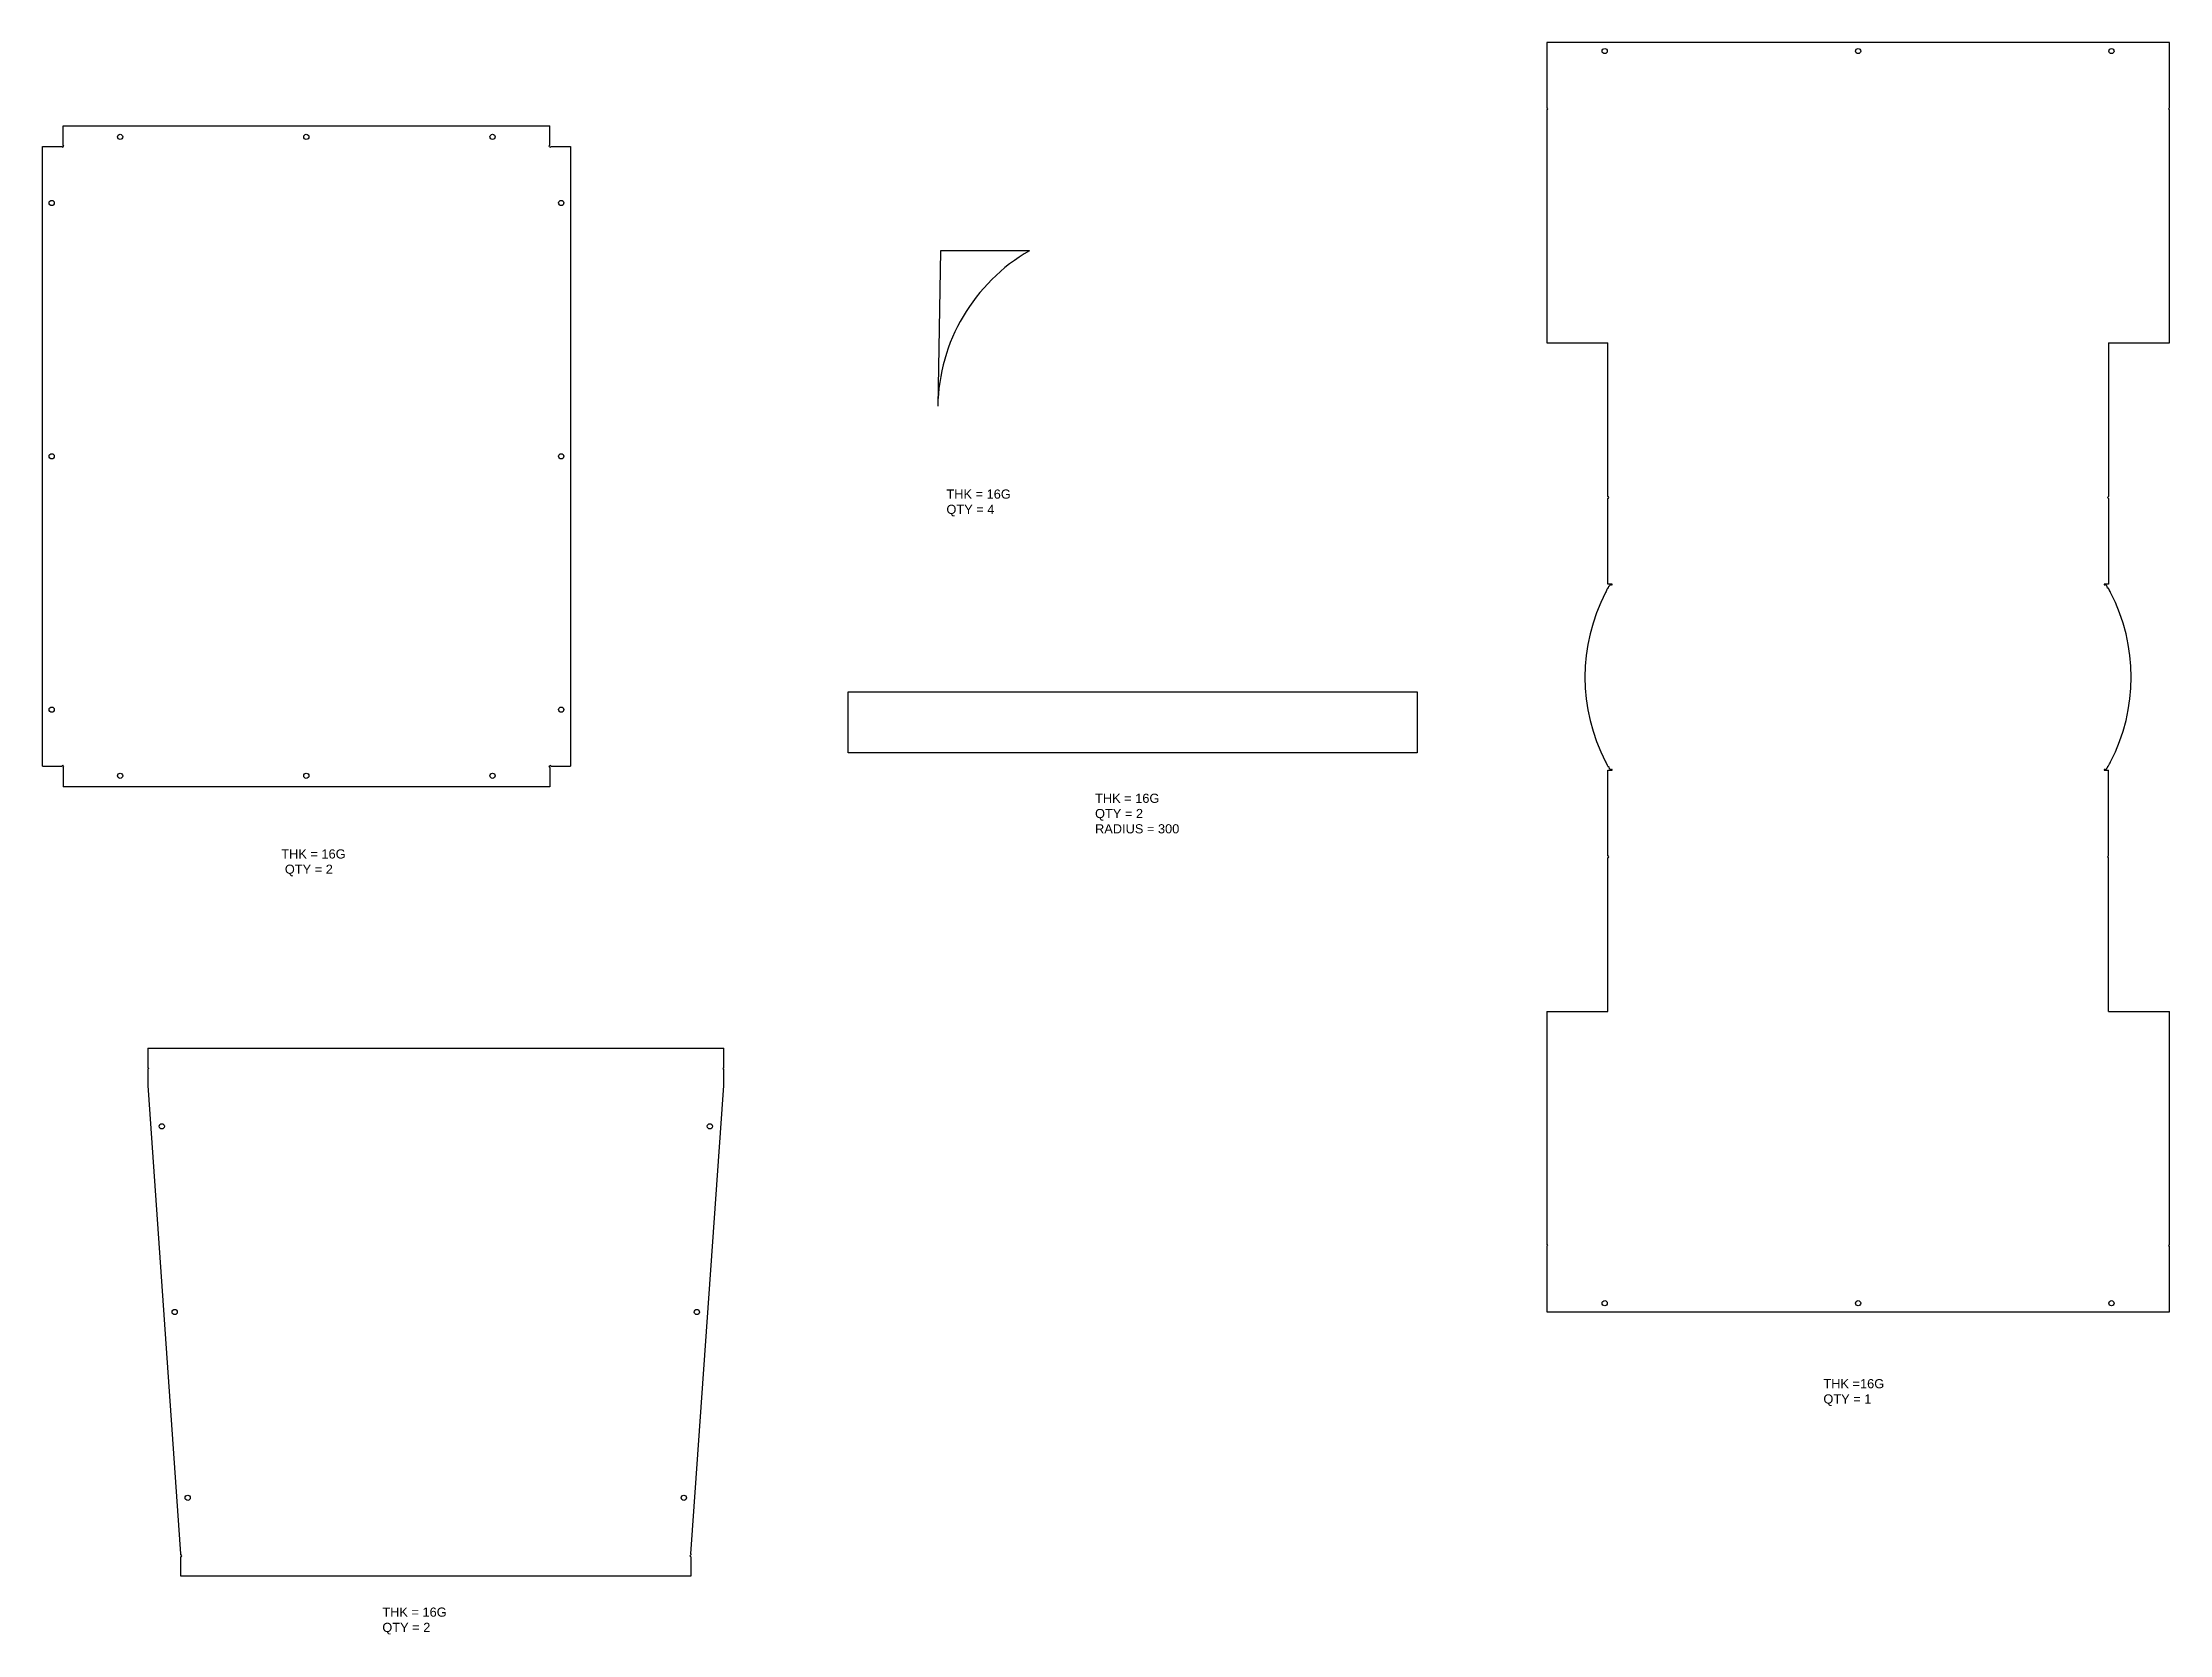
# Model space of a CAD drawing. Header units: inches. Extents: x 1047 to 4530, y 996 to 3603.
import ezdxf

# ---------------------------------------------------------------- set-up
doc = ezdxf.new("R2010")
doc.units = ezdxf.units.IN
doc.header["$MEASUREMENT"] = 0
doc.styles.get("Standard").update_dxf_attribs({"font": 'arial.ttf'})

msp = doc.modelspace()

# ---------------------------------------------------------------- linework, layer by layer
at = {"color": 7, "linetype": 'Continuous', "lineweight": 25}
for p, q in [((3510.3, 3603.3), (3510.3, 3496.1)), ((4530.3, 3603.3), (3510.3, 3603.3)), ((4530.3, 3496.1), (4530.3, 3603.3)), ((3510.3, 3493.1), (3510.3, 3111.6)), ((4530.3, 3111.6), (4530.3, 3493.1)), ((1080.4, 3435.1), (1080.4, 3466.8)), ((1080.4, 3466.8), (1877.7, 3466.8)), ((1877.7, 3435.1), (1877.7, 3466.8)), ((1046.8, 2417.8), (1046.8, 3433.1)), ((1046.8, 3433.1), (1078.4, 3433.1)), ((1879.7, 3433.1), (1911.3, 3433.1)), ((1911.3, 3433.1), (1911.3, 2417.8)), ((2517.3, 3262.3), (2512.9, 3007.5)), ((2663.2, 3262.3), (2517.3, 3262.3)), ((3510.3, 3111.6), (3610.3, 3111.6)), ((3610.3, 2859.5), (3610.3, 3111.6)), ((4430.3, 3111.6), (4530.3, 3111.6)), ((4430.3, 3111.6), (4430.3, 2859.5)), ((3610.3, 2716.1), (3610.3, 2856.5)), ((4430.3, 2856.5), (4430.3, 2716.1)), ((3617.3, 2716.1), (3610.3, 2716.1)), ((3616.3, 2715.1), (3617.3, 2715.1)), ((3617.3, 2715.1), (3617.3, 2716.1)), ((4430.3, 2716.1), (4423.3, 2716.1)), ((4423.3, 2716.1), (4423.3, 2715.1)), ((4423.3, 2715.1), (4424.3, 2715.1)), ((1046.8, 2417.8), (1078.4, 2417.8)), ((1080.4, 2415.8), (1080.4, 2384.2)), ((1877.7, 2415.8), (1877.7, 2384.2)), ((1879.7, 2417.8), (1911.3, 2417.8)), ((3610.3, 2271), (3610.3, 2411.4)), ((3610.3, 2411.4), (3617.3, 2411.4)), ((3617.3, 2412.4), (3616.3, 2412.4)), ((3617.3, 2411.4), (3617.3, 2412.4)), ((4424.3, 2412.4), (4423.3, 2412.4)), ((4423.3, 2412.4), (4423.3, 2411.4)), ((4423.3, 2411.4), (4430.3, 2411.4)), ((4430.3, 2271), (4430.3, 2411.4)), ((1877.7, 2384.2), (1080.4, 2384.2)), ((3610.3, 2015.9), (3610.3, 2268)), ((4430.3, 2015.9), (4430.3, 2268)), ((3510.3, 2015.9), (3510.3, 1634.4)), ((3510.3, 2015.9), (3610.3, 2015.9)), ((4430.3, 2015.9), (4530.3, 2015.9)), ((4530.3, 1634.4), (4530.3, 2015.9)), ((1219.2, 1956), (1219.2, 1924.3)), ((1219.2, 1956), (2162.4, 1956)), ((2162.4, 1924.3), (2162.4, 1956)), ((1219.2, 1921.3), (1219.2, 1894.8)), ((2162.4, 1894.8), (2162.4, 1921.3)), ((1219.2, 1894.8), (1272.9, 1127.7)), ((2108.7, 1127.7), (2162.4, 1894.8)), ((3510.3, 1631.4), (3510.3, 1524.2)), ((4530.3, 1524.2), (4530.3, 1631.4)), ((3510.3, 1524.2), (4530.3, 1524.2)), ((1273.1, 1127.7), (1272.9, 1127.7)), ((1273.1, 1125.8), (1273.1, 1127.7)), ((1273.1, 1091), (1273.1, 1122.8)), ((2108.5, 1127.7), (2108.7, 1127.7)), ((2108.5, 1127.7), (2108.5, 1125.8)), ((2108.5, 1122.8), (2108.5, 1091)), ((2108.5, 1091), (1273.1, 1091))]:
    msp.add_line(p, q, dxfattribs=at)
for p, q in [((3510.3, 3496.1), (3511.8, 3494.6)), ((3511.8, 3494.6), (3510.3, 3493.1)), ((4530.3, 3496.1), (4528.8, 3494.6)), ((4528.8, 3494.6), (4530.3, 3493.1)), ((1079.9, 3431.6), (1078.4, 3433.1)), ((1080.4, 3433.1), (1079.9, 3431.6)), ((1081.9, 3433.6), (1080.4, 3435.1)), ((1080.4, 3433.1), (1081.9, 3433.6)), ((1876.1, 3433.6), (1877.7, 3435.1)), ((1877.7, 3433.1), (1876.1, 3433.6)), ((1877.7, 3433.1), (1878.2, 3431.6)), ((1878.2, 3431.6), (1879.7, 3433.1)), ((3610.3, 2859.5), (3611.8, 2858)), ((3611.8, 2858), (3610.3, 2856.5)), ((4430.3, 2859.5), (4428.8, 2858)), ((4428.8, 2858), (4430.3, 2856.5)), ((3611.6, 2709.7), (3610.6, 2710)), ((3611.6, 2709.7), (3612.3, 2712.5)), ((4429, 2709.7), (4428.4, 2712.4)), ((4429, 2709.7), (4430, 2710)), ((2366.4, 2539.9), (3298.4, 2539.9)), ((2366.4, 2439.9), (2366.4, 2539.9)), ((3298.4, 2539.9), (3298.4, 2439.9)), ((3298.4, 2439.9), (2366.4, 2439.9)), ((1079.9, 2419.3), (1078.4, 2417.8)), ((1080.4, 2417.8), (1079.9, 2419.3)), ((1081.9, 2417.3), (1080.4, 2417.8)), ((1080.4, 2415.8), (1081.9, 2417.3)), ((1877.7, 2417.8), (1876.2, 2417.3)), ((1876.2, 2417.3), (1877.7, 2415.8)), ((1877.7, 2417.8), (1878.2, 2419.3)), ((1878.2, 2419.3), (1879.7, 2417.8)), ((3610.6, 2417.5), (3611.6, 2417.8)), ((3611.6, 2417.8), (3612.3, 2414.9)), ((4429, 2417.8), (4428.3, 2414.9)), ((4429, 2417.8), (4430, 2417.4)), ((3610.3, 2271), (3611.8, 2269.5)), ((3611.8, 2269.5), (3610.3, 2268)), ((4430.3, 2271), (4428.8, 2269.5)), ((4428.8, 2269.5), (4430.3, 2268)), ((1219.2, 1924.3), (1220.7, 1922.8)), ((1220.7, 1922.8), (1219.2, 1921.3)), ((2162.4, 1924.3), (2160.9, 1922.8)), ((2160.9, 1922.8), (2162.4, 1921.3)), ((3510.3, 1634.4), (3511.8, 1632.9)), ((3511.8, 1632.9), (3510.3, 1631.4)), ((4530.3, 1634.4), (4528.8, 1632.9)), ((4528.8, 1632.9), (4530.3, 1631.4)), ((1273.1, 1125.8), (1274.6, 1124.3)), ((1274.6, 1124.3), (1273.1, 1122.8)), ((2108.5, 1125.8), (2107, 1124.3)), ((2107, 1124.3), (2108.5, 1122.8))]:
    msp.add_line(p, q)
for centre in [(1173.8, 3448.8), (1478.8, 3448.8), (1783.8, 3448.8), (1061.8, 3340.5), (1896.3, 3340.5), (1061.8, 2925.5), (1896.3, 2925.5), (1061.8, 2510.5), (1896.3, 2510.5), (1173.8, 2402.2), (1478.8, 2402.2), (1783.8, 2402.2), (1242, 1827.9), (2139.7, 1827.9), (1263.2, 1523.7), (2118.4, 1523.7), (1284.5, 1219.4), (2097.1, 1219.4)]:
    msp.add_circle(centre, 4.25, dxfattribs=at)
for centre, start, end in [((2812.9, 3002.3), 119.9264, 179), ((3872.9, 2563.7), 152.4573, 207.5427), ((4167.7, 2563.7), 332.4573, 27.5427)]:
    msp.add_arc(centre, 300, start, end, dxfattribs=at)
for centre, major_axis in [((3605.3, 3589.3), (4.25, 0)), ((4020.3, 3589.3), (4.25, 0)), ((4435.3, 3589.3), (4.25, 0)), ((3605.3, 1538.2), (-4.25, 0)), ((4020.3, 1538.2), (-4.25, 0)), ((4435.3, 1538.2), (-4.25, 0))]:
    msp.add_ellipse(centre, major_axis=major_axis, ratio=0.996195, dxfattribs=at)
for points, knots in [([(3610.6, 2710), (3610.5, 2709.9), (3610.5, 2709.8), (3610.2, 2709.4), (3610.1, 2709.2), (3609.9, 2708.8), (3609.8, 2708.7), (3609.7, 2708.5), (3609.7, 2708.4), (3609.7, 2708.3), (3609.6, 2708.3), (3609.6, 2708.2), (3609.6, 2708.2), (3609.6, 2708.2), (3609.6, 2708.2), (3608.9, 2706.8), (3608, 2704.9), (3606.9, 2702.5)], [0.334827, 0.334827, 0.334827, 0.334827, 0.375, 0.375, 0.4375, 0.4375, 0.46875, 0.46875, 0.484375, 0.484375, 0.4921875, 0.4921875, 0.4960938, 0.4960938, 0.5, 0.5, 1, 1, 1, 1]), ([(3616.3, 2715.1), (3616.2, 2715.1), (3616.1, 2715.1), (3616, 2715.1), (3616, 2715.1), (3615.9, 2715.1), (3615.9, 2715.1), (3615.7, 2715.1), (3615.5, 2715), (3615.2, 2714.9), (3615.1, 2714.9), (3614.9, 2714.8), (3614.8, 2714.8), (3614.7, 2714.7), (3614.6, 2714.6), (3614.4, 2714.5), (3614.2, 2714.4), (3614.1, 2714.3), (3614, 2714.3), (3613.9, 2714.2), (3613.8, 2714.1), (3613.5, 2713.9), (3613.3, 2713.7), (3613.1, 2713.4)], [0, 0, 0, 0, 0.0625, 0.0625, 0.09375, 0.09375, 0.125, 0.125, 0.25, 0.25, 0.375, 0.375, 0.4375, 0.4375, 0.5, 0.5, 0.625, 0.625, 0.6875, 0.6875, 0.75, 0.75, 1, 1, 1, 1]), ([(4427.5, 2713.4), (4427.3, 2713.7), (4427.1, 2713.9), (4426.8, 2714.1), (4426.7, 2714.2), (4426.6, 2714.3), (4426.5, 2714.3), (4426.4, 2714.4), (4426.3, 2714.4), (4426.2, 2714.5), (4426.2, 2714.6), (4425.9, 2714.7), (4425.8, 2714.8), (4425.5, 2714.9), (4425.4, 2714.9), (4425.2, 2715), (4425.1, 2715), (4425, 2715.1), (4424.9, 2715.1), (4424.8, 2715.1), (4424.8, 2715.1), (4424.6, 2715.1), (4424.5, 2715.1), (4424.3, 2715.1)], [0, 0, 0, 0, 0.25, 0.25, 0.3125, 0.3125, 0.375, 0.375, 0.4375, 0.4375, 0.5, 0.5, 0.625, 0.625, 0.75, 0.75, 0.8125, 0.8125, 0.84375, 0.84375, 0.875, 0.875, 1, 1, 1, 1]), ([(4433.7, 2702.5), (4433.2, 2703.7), (4432.7, 2704.8), (4432, 2706.2), (4431.8, 2706.6), (4431.5, 2707.2), (4431.4, 2707.4), (4431.2, 2707.7), (4431.2, 2707.8), (4431.1, 2707.9), (4431.1, 2708), (4431.1, 2708.1), (4431.1, 2708.1), (4431, 2708.1), (4431, 2708.1), (4431, 2708.1), (4431, 2708.1), (4430.7, 2708.7), (4430.5, 2709.2), (4430.1, 2709.8), (4430.1, 2709.9), (4430, 2710)], [0, 0, 0, 0, 0.25, 0.25, 0.375, 0.375, 0.4375, 0.4375, 0.46875, 0.46875, 0.484375, 0.484375, 0.4921875, 0.4921875, 0.4960938, 0.4960938, 0.5, 0.5, 0.625, 0.625, 0.6647679, 0.6647679, 0.6647679, 0.6647679]), ([(3606.9, 2425), (3607.4, 2423.8), (3607.9, 2422.7), (3608.6, 2421.3), (3608.8, 2420.9), (3609.1, 2420.2), (3609.2, 2420), (3609.3, 2419.8), (3609.4, 2419.7), (3609.5, 2419.5), (3609.5, 2419.5), (3609.5, 2419.4), (3609.5, 2419.4), (3609.5, 2419.4), (3609.6, 2419.4), (3609.6, 2419.3), (3609.6, 2419.3), (3609.9, 2418.8), (3610.1, 2418.3), (3610.4, 2417.7), (3610.5, 2417.6), (3610.6, 2417.5)], [0, 0, 0, 0, 0.25, 0.25, 0.375, 0.375, 0.4375, 0.4375, 0.46875, 0.46875, 0.484375, 0.484375, 0.4921875, 0.4921875, 0.4960938, 0.4960938, 0.5, 0.5, 0.625, 0.625, 0.6589898, 0.6589898, 0.6589898, 0.6589898]), ([(3613.1, 2414.1), (3613.3, 2413.8), (3613.5, 2413.6), (3613.8, 2413.4), (3613.9, 2413.3), (3614, 2413.2), (3614.1, 2413.2), (3614.2, 2413.1), (3614.2, 2413), (3614.4, 2413), (3614.4, 2412.9), (3614.7, 2412.8), (3614.8, 2412.7), (3615.1, 2412.6), (3615.2, 2412.5), (3615.4, 2412.5), (3615.5, 2412.5), (3615.6, 2412.4), (3615.7, 2412.4), (3615.7, 2412.4), (3615.8, 2412.4), (3615.9, 2412.4), (3616.1, 2412.4), (3616.3, 2412.4)], [0, 0, 0, 0, 0.25, 0.25, 0.3125, 0.3125, 0.375, 0.375, 0.4375, 0.4375, 0.5, 0.5, 0.625, 0.625, 0.75, 0.75, 0.8125, 0.8125, 0.84375, 0.84375, 0.875, 0.875, 1, 1, 1, 1]), ([(4424.3, 2412.4), (4424.4, 2412.4), (4424.5, 2412.4), (4424.6, 2412.4), (4424.6, 2412.4), (4424.7, 2412.4), (4424.7, 2412.4), (4424.9, 2412.4), (4425.1, 2412.5), (4425.4, 2412.5), (4425.5, 2412.6), (4425.7, 2412.7), (4425.8, 2412.7), (4425.9, 2412.8), (4426, 2412.8), (4426.2, 2413), (4426.3, 2413), (4426.5, 2413.2), (4426.6, 2413.2), (4426.7, 2413.3), (4426.8, 2413.4), (4427, 2413.6), (4427.3, 2413.8), (4427.5, 2414.1)], [0, 0, 0, 0, 0.0625, 0.0625, 0.09375, 0.09375, 0.125, 0.125, 0.25, 0.25, 0.375, 0.375, 0.4375, 0.4375, 0.5, 0.5, 0.625, 0.625, 0.6875, 0.6875, 0.75, 0.75, 1, 1, 1, 1]), ([(4430, 2417.4), (4430, 2417.6), (4430.1, 2417.7), (4430.3, 2418.1), (4430.5, 2418.3), (4430.7, 2418.7), (4430.7, 2418.8), (4430.8, 2419), (4430.9, 2419.1), (4430.9, 2419.2), (4430.9, 2419.2), (4431, 2419.2), (4431, 2419.3), (4431, 2419.3), (4431, 2419.3), (4431.7, 2420.7), (4432.6, 2422.6), (4433.7, 2425)], [0.3347758, 0.3347758, 0.3347758, 0.3347758, 0.375, 0.375, 0.4375, 0.4375, 0.46875, 0.46875, 0.484375, 0.484375, 0.4921875, 0.4921875, 0.4960938, 0.4960938, 0.5, 0.5, 1, 1, 1, 1])]:
    msp.add_open_spline(points, degree=3, knots=knots, dxfattribs=at)
for points in [[(3613.1, 2713.4), (3612.8, 2713.1), (3612.5, 2712.8), (3612.3, 2712.5)], [(4428.4, 2712.4), (4428.1, 2712.7), (4427.8, 2713.1), (4427.5, 2713.4)], [(3612.3, 2414.9), (3612.6, 2414.6), (3612.8, 2414.3), (3613.1, 2414.1)], [(4427.5, 2414.1), (4427.8, 2414.4), (4428.1, 2414.6), (4428.3, 2414.9)]]:
    msp.add_open_spline(points, degree=3, dxfattribs=at)

# ---------------------------------------------------------------- texts
at = {"char_height": 15, "attachment_point": 1}
for s, insert in [('THK = 16G\\PQTY = 4', (2527.2, 2871.1)), ('THK = 16G\\PQTY = 2\\PRADIUS = 300', (2770.6, 2372.8)), ('THK = 16G\\P QTY = 2', (1437.8, 2281.6)), ('THK =16G\\PQTY = 1', (3963.5, 1413.8)), ('THK = 16G\\PQTY = 2', (1603.3, 1039.6))]:
    msp.add_mtext_dynamic_manual_height_columns(s, width=331.645, gutter_width=14.1, heights=[0], dxfattribs=dict(at, insert=insert))

doc.saveas('drawing.dxf')
